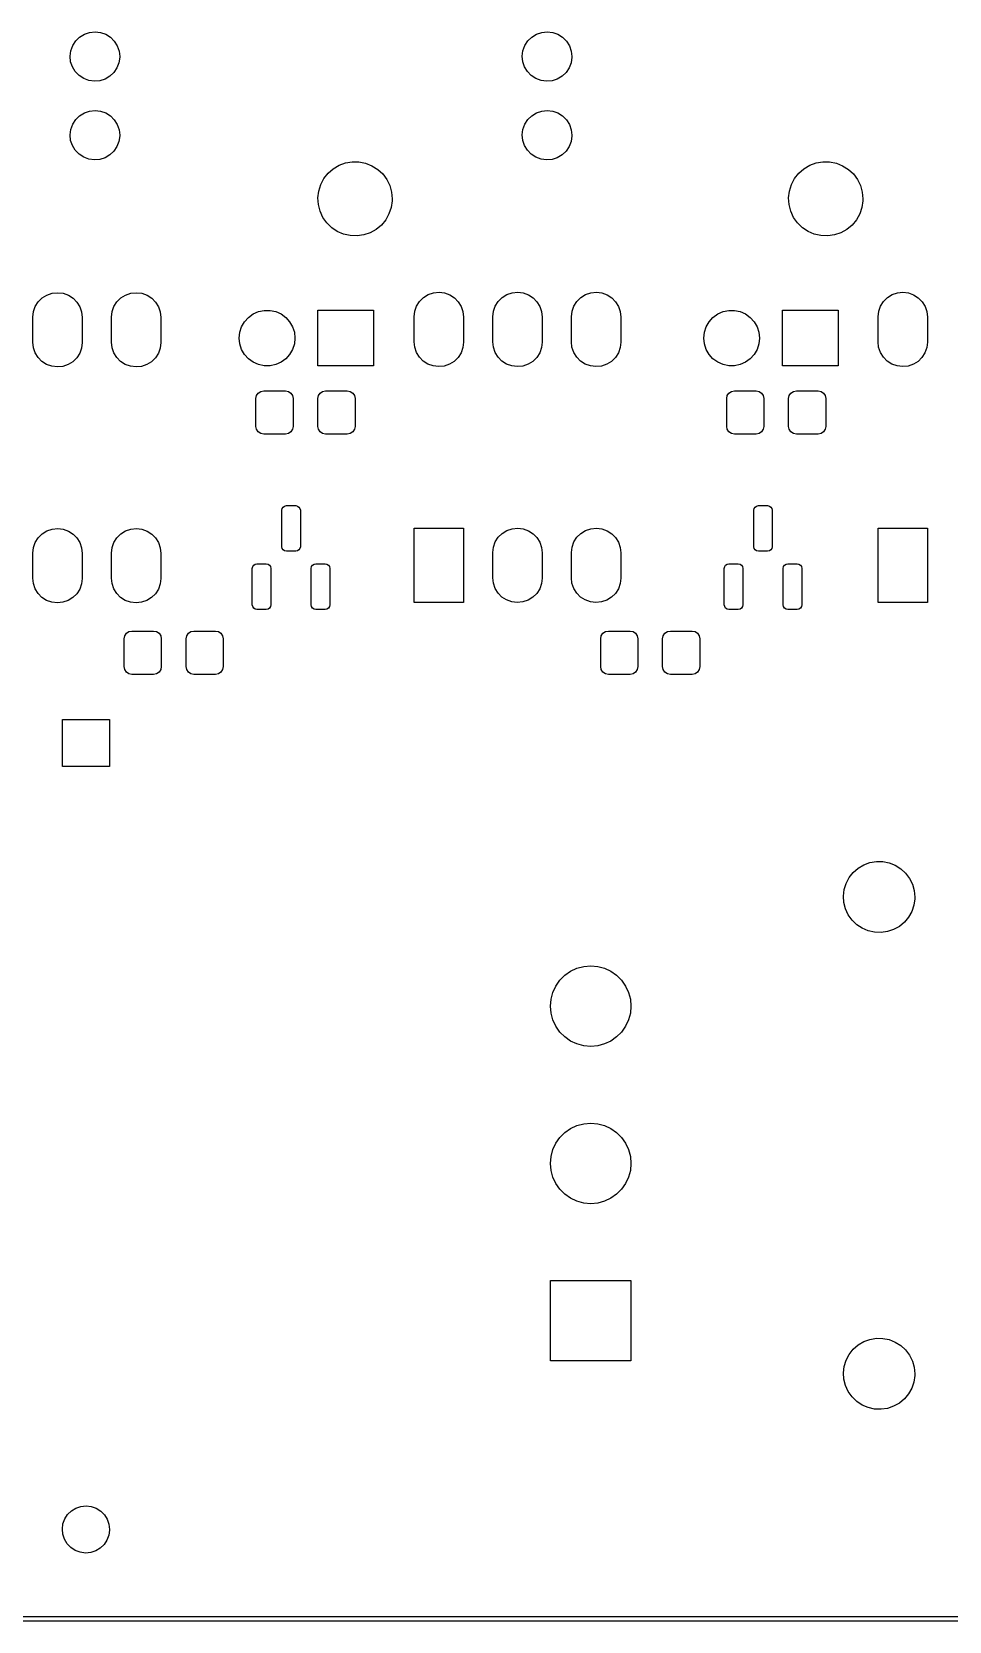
# Model space of a CAD drawing. Extents: x 10 to 287, y -200 to -10.
# Drawn here: x 119.6 to 149.2, y -122.3 to -71 of the extents above; entities that cross this region are included whole.
import ezdxf

# ---------------------------------------------------------------- set-up
doc = ezdxf.new("R2010")
doc.units = 0
doc.layers.add('BLACK', color=7, linetype='CONTINUOUS')

msp = doc.modelspace()

# ---------------------------------------------------------------- linework, layer by layer
at = {"layer": 'BLACK', "linetype": 'CONTINUOUS'}
for p, q in [((120.883, -71.4493), (120.98, -71.2994)), ((120.98, -71.2994), (121.107, -71.1746)), ((121.107, -71.1746), (121.259, -71.0811)), ((121.259, -71.0811), (121.428, -71.0237)), ((121.428, -71.0237), (121.606, -71.005)), ((121.606, -71.005), (121.783, -71.0261)), ((121.783, -71.0261), (121.951, -71.086)), ((121.951, -71.086), (122.101, -71.1815)), ((122.101, -71.1815), (122.227, -71.3081)), ((122.227, -71.3081), (122.321, -71.4593)), ((135.483, -71.4493), (135.58, -71.2994)), ((135.58, -71.2994), (135.707, -71.1746)), ((135.707, -71.1746), (135.859, -71.0811)), ((135.859, -71.0811), (136.028, -71.0237)), ((136.028, -71.0237), (136.206, -71.005)), ((136.206, -71.005), (136.383, -71.0261)), ((136.383, -71.0261), (136.551, -71.086)), ((136.551, -71.086), (136.701, -71.1815)), ((136.701, -71.1815), (136.827, -71.3081)), ((136.827, -71.3081), (136.921, -71.4593)), ((120.8, -71.7938), (120.822, -71.6169)), ((120.817, -71.9713), (120.8, -71.7938)), ((120.822, -71.6169), (120.883, -71.4493)), ((122.321, -71.4593), (122.38, -71.6278)), ((122.4, -71.8273), (122.375, -72.004)), ((122.38, -71.6278), (122.4, -71.805)), ((122.4, -71.805), (122.4, -71.8273)), ((135.4, -71.7938), (135.422, -71.6169)), ((135.417, -71.9713), (135.4, -71.7938)), ((135.422, -71.6169), (135.483, -71.4493)), ((136.921, -71.4593), (136.98, -71.6278)), ((137, -71.8273), (136.975, -72.004)), ((136.98, -71.6278), (137, -71.805)), ((137, -71.805), (137, -71.8273)), ((120.874, -72.1406), (120.817, -71.9713)), ((120.966, -72.2931), (120.874, -72.1406)), ((121.09, -72.4214), (120.966, -72.2931)), ((122.213, -72.3192), (122.084, -72.4422)), ((122.312, -72.1707), (122.213, -72.3192)), ((122.375, -72.004), (122.312, -72.1707)), ((135.474, -72.1406), (135.417, -71.9713)), ((135.566, -72.2931), (135.474, -72.1406)), ((135.69, -72.4214), (135.566, -72.2931)), ((136.813, -72.3192), (136.684, -72.4422)), ((136.912, -72.1707), (136.813, -72.3192)), ((136.975, -72.004), (136.912, -72.1707)), ((121.239, -72.5191), (121.09, -72.4214)), ((121.406, -72.5812), (121.239, -72.5191)), ((121.583, -72.6048), (121.406, -72.5812)), ((121.761, -72.5887), (121.583, -72.6048)), ((121.93, -72.5335), (121.761, -72.5887)), ((122.084, -72.4422), (121.93, -72.5335)), ((135.839, -72.5191), (135.69, -72.4214)), ((136.006, -72.5812), (135.839, -72.5191)), ((136.183, -72.6048), (136.006, -72.5812)), ((136.361, -72.5887), (136.183, -72.6048)), ((136.53, -72.5335), (136.361, -72.5887)), ((136.684, -72.4422), (136.53, -72.5335)), ((120.883, -73.9893), (120.98, -73.8394)), ((120.98, -73.8394), (121.107, -73.7146)), ((121.107, -73.7146), (121.259, -73.6211)), ((121.259, -73.6211), (121.428, -73.5637)), ((121.428, -73.5637), (121.606, -73.545)), ((121.606, -73.545), (121.783, -73.5661)), ((121.783, -73.5661), (121.951, -73.626)), ((121.951, -73.626), (122.101, -73.7215)), ((122.101, -73.7215), (122.227, -73.8481)), ((122.227, -73.8481), (122.321, -73.9993)), ((135.483, -73.9893), (135.58, -73.8394)), ((135.58, -73.8394), (135.707, -73.7146)), ((135.707, -73.7146), (135.859, -73.6211)), ((135.859, -73.6211), (136.028, -73.5637)), ((136.028, -73.5637), (136.206, -73.545)), ((136.206, -73.545), (136.383, -73.5661)), ((136.383, -73.5661), (136.551, -73.626)), ((136.551, -73.626), (136.701, -73.7215)), ((136.701, -73.7215), (136.827, -73.8481)), ((136.827, -73.8481), (136.921, -73.9993)), ((120.8, -74.3338), (120.822, -74.1569)), ((120.817, -74.5113), (120.8, -74.3338)), ((120.822, -74.1569), (120.883, -73.9893)), ((122.321, -73.9993), (122.38, -74.1678)), ((122.4, -74.3673), (122.375, -74.544)), ((122.38, -74.1678), (122.4, -74.345)), ((122.4, -74.345), (122.4, -74.3673)), ((135.4, -74.3338), (135.422, -74.1569)), ((135.417, -74.5113), (135.4, -74.3338)), ((135.422, -74.1569), (135.483, -73.9893)), ((136.921, -73.9993), (136.98, -74.1678)), ((137, -74.3673), (136.975, -74.544)), ((136.98, -74.1678), (137, -74.345)), ((137, -74.345), (137, -74.3673)), ((120.874, -74.6806), (120.817, -74.5113)), ((120.966, -74.8331), (120.874, -74.6806)), ((121.09, -74.9614), (120.966, -74.8331)), ((122.213, -74.8592), (122.084, -74.9822)), ((122.312, -74.7107), (122.213, -74.8592)), ((122.375, -74.544), (122.312, -74.7107)), ((135.474, -74.6806), (135.417, -74.5113)), ((135.566, -74.8331), (135.474, -74.6806)), ((135.69, -74.9614), (135.566, -74.8331)), ((136.813, -74.8592), (136.684, -74.9822)), ((136.912, -74.7107), (136.813, -74.8592)), ((136.975, -74.544), (136.912, -74.7107)), ((121.239, -75.0591), (121.09, -74.9614)), ((121.406, -75.1212), (121.239, -75.0591)), ((121.583, -75.1448), (121.406, -75.1212)), ((121.761, -75.1287), (121.583, -75.1448)), ((121.93, -75.0735), (121.761, -75.1287)), ((122.084, -74.9822), (121.93, -75.0735)), ((129.13, -75.574), (129.295, -75.4292)), ((129.295, -75.4292), (129.483, -75.3169)), ((129.483, -75.3169), (129.689, -75.2409)), ((129.689, -75.2409), (129.906, -75.2037)), ((129.906, -75.2037), (130.125, -75.2066)), ((130.125, -75.2066), (130.341, -75.2494)), ((130.341, -75.2494), (130.545, -75.3308)), ((130.545, -75.3308), (130.731, -75.448)), ((130.731, -75.448), (130.892, -75.597)), ((135.839, -75.0591), (135.69, -74.9614)), ((136.006, -75.1212), (135.839, -75.0591)), ((136.183, -75.1448), (136.006, -75.1212)), ((136.361, -75.1287), (136.183, -75.1448)), ((136.53, -75.0735), (136.361, -75.1287)), ((136.684, -74.9822), (136.53, -75.0735)), ((144.33, -75.574), (144.495, -75.4292)), ((144.495, -75.4292), (144.683, -75.3169)), ((144.683, -75.3169), (144.889, -75.2409)), ((144.889, -75.2409), (145.106, -75.2037)), ((145.106, -75.2037), (145.325, -75.2066)), ((145.325, -75.2066), (145.541, -75.2494)), ((145.541, -75.2494), (145.745, -75.3308)), ((145.745, -75.3308), (145.931, -75.448)), ((145.931, -75.448), (146.092, -75.597)), ((128.826, -76.1505), (128.891, -75.9408)), ((128.891, -75.9408), (128.994, -75.7464)), ((128.994, -75.7464), (129.13, -75.574)), ((130.892, -75.597), (131.023, -75.773)), ((131.023, -75.773), (131.12, -75.97)), ((131.12, -75.97), (131.18, -76.1813)), ((144.026, -76.1505), (144.091, -75.9408)), ((144.091, -75.9408), (144.194, -75.7464)), ((144.194, -75.7464), (144.33, -75.574)), ((146.092, -75.597), (146.223, -75.773)), ((146.223, -75.773), (146.32, -75.97)), ((146.32, -75.97), (146.38, -76.1813)), ((128.8, -76.3686), (128.826, -76.1505)), ((128.815, -76.5877), (128.8, -76.3686)), ((131.198, -76.4628), (131.167, -76.6801)), ((131.18, -76.1813), (131.2, -76.4)), ((131.2, -76.4), (131.198, -76.4628)), ((144, -76.3686), (144.026, -76.1505)), ((144.015, -76.5877), (144, -76.3686)), ((146.398, -76.4628), (146.367, -76.6801)), ((146.38, -76.1813), (146.4, -76.4)), ((146.4, -76.4), (146.398, -76.4628)), ((128.869, -76.8006), (128.815, -76.5877)), ((128.961, -77), (128.869, -76.8006)), ((129.088, -77.1793), (128.961, -77)), ((131.096, -76.8881), (130.989, -77.0797)), ((131.167, -76.6801), (131.096, -76.8881)), ((144.069, -76.8006), (144.015, -76.5877)), ((144.161, -77), (144.069, -76.8006)), ((144.288, -77.1793), (144.161, -77)), ((146.296, -76.8881), (146.189, -77.0797)), ((146.367, -76.6801), (146.296, -76.8881)), ((129.245, -77.3326), (129.088, -77.1793)), ((129.427, -77.4546), (129.245, -77.3326)), ((129.629, -77.5413), (129.427, -77.4546)), ((130.488, -77.4963), (130.28, -77.5668)), ((130.68, -77.389), (130.488, -77.4963)), ((130.849, -77.2485), (130.68, -77.389)), ((130.989, -77.0797), (130.849, -77.2485)), ((144.445, -77.3326), (144.288, -77.1793)), ((144.627, -77.4546), (144.445, -77.3326)), ((144.829, -77.5413), (144.627, -77.4546)), ((145.688, -77.4963), (145.48, -77.5668)), ((145.88, -77.389), (145.688, -77.4963)), ((146.049, -77.2485), (145.88, -77.389)), ((146.189, -77.0797), (146.049, -77.2485)), ((129.843, -77.5897), (129.629, -77.5413)), ((130.063, -77.5984), (129.843, -77.5897)), ((130.28, -77.5668), (130.063, -77.5984)), ((145.043, -77.5897), (144.829, -77.5413)), ((145.263, -77.5984), (145.043, -77.5897)), ((145.48, -77.5668), (145.263, -77.5984)), ((119.9, -79.6015), (120.052, -79.5081)), ((120.052, -79.5081), (120.221, -79.4506)), ((120.221, -79.4506), (120.398, -79.4319)), ((120.398, -79.4319), (120.575, -79.4531)), ((120.575, -79.4531), (120.743, -79.5129)), ((120.743, -79.5129), (120.894, -79.6085)), ((122.44, -79.6015), (122.592, -79.5081)), ((122.592, -79.5081), (122.761, -79.4506)), ((122.761, -79.4506), (122.938, -79.4319)), ((122.938, -79.4319), (123.115, -79.4531)), ((123.115, -79.4531), (123.283, -79.5129)), ((123.283, -79.5129), (123.434, -79.6085)), ((132.212, -79.5894), (132.364, -79.4959)), ((132.364, -79.4959), (132.533, -79.4385)), ((132.533, -79.4385), (132.711, -79.4198)), ((132.711, -79.4198), (132.888, -79.4409)), ((132.888, -79.4409), (133.056, -79.5008)), ((133.056, -79.5008), (133.206, -79.5963)), ((134.752, -79.5894), (134.904, -79.4959)), ((134.904, -79.4959), (135.073, -79.4385)), ((135.073, -79.4385), (135.251, -79.4198)), ((135.251, -79.4198), (135.428, -79.4409)), ((135.428, -79.4409), (135.596, -79.5008)), ((135.596, -79.5008), (135.746, -79.5963)), ((137.292, -79.5894), (137.444, -79.4959)), ((137.444, -79.4959), (137.613, -79.4385)), ((137.613, -79.4385), (137.791, -79.4198)), ((137.791, -79.4198), (137.968, -79.4409)), ((137.968, -79.4409), (138.136, -79.5008)), ((138.136, -79.5008), (138.286, -79.5963)), ((147.194, -79.5894), (147.346, -79.4959)), ((147.346, -79.4959), (147.514, -79.4385)), ((147.514, -79.4385), (147.692, -79.4198)), ((147.692, -79.4198), (147.869, -79.4409)), ((147.869, -79.4409), (148.037, -79.5008)), ((148.037, -79.5008), (148.188, -79.5963)), ((119.592, -80.2208), (119.615, -80.0438)), ((119.615, -80.0438), (119.676, -79.8762)), ((119.676, -79.8762), (119.772, -79.7263)), ((119.772, -79.7263), (119.9, -79.6015)), ((120.894, -79.6085), (121.019, -79.735)), ((121.019, -79.735), (121.114, -79.8863)), ((121.114, -79.8863), (121.172, -80.0547)), ((121.172, -80.0547), (121.192, -80.2319)), ((122.132, -80.2208), (122.155, -80.0438)), ((122.155, -80.0438), (122.216, -79.8762)), ((122.216, -79.8762), (122.312, -79.7263)), ((122.312, -79.7263), (122.44, -79.6015)), ((123.434, -79.6085), (123.559, -79.735)), ((123.559, -79.735), (123.654, -79.8863)), ((123.654, -79.8863), (123.712, -80.0547)), ((123.712, -80.0547), (123.732, -80.2319)), ((126.71, -80.1206), (126.882, -80.044)), ((126.882, -80.044), (127.066, -80.0049)), ((127.066, -80.0049), (127.254, -80.0049)), ((127.254, -80.0049), (127.438, -80.044)), ((127.438, -80.044), (127.61, -80.1206)), ((128.8, -81.8), (128.8, -80)), ((128.8, -80), (130.6, -80)), ((130.6, -80), (130.6, -81.8)), ((131.905, -80.2086), (131.927, -80.0317)), ((131.927, -80.0317), (131.988, -79.8641)), ((131.988, -79.8641), (132.085, -79.7142)), ((132.085, -79.7142), (132.212, -79.5894)), ((133.206, -79.5963), (133.332, -79.7229)), ((133.332, -79.7229), (133.426, -79.8741)), ((133.426, -79.8741), (133.485, -80.0426)), ((133.485, -80.0426), (133.505, -80.2198)), ((134.445, -80.2086), (134.467, -80.0317)), ((134.467, -80.0317), (134.528, -79.8641)), ((134.528, -79.8641), (134.625, -79.7142)), ((134.625, -79.7142), (134.752, -79.5894)), ((135.746, -79.5963), (135.872, -79.7229)), ((135.872, -79.7229), (135.966, -79.8741)), ((135.966, -79.8741), (136.025, -80.0426)), ((136.025, -80.0426), (136.045, -80.2198)), ((136.985, -80.2086), (137.007, -80.0317)), ((137.007, -80.0317), (137.068, -79.8641)), ((137.068, -79.8641), (137.165, -79.7142)), ((137.165, -79.7142), (137.292, -79.5894)), ((138.286, -79.5963), (138.412, -79.7229)), ((138.412, -79.7229), (138.506, -79.8741)), ((138.506, -79.8741), (138.565, -80.0426)), ((138.565, -80.0426), (138.585, -80.2198)), ((141.71, -80.1206), (141.882, -80.044)), ((141.882, -80.044), (142.066, -80.0049)), ((142.066, -80.0049), (142.254, -80.0049)), ((142.254, -80.0049), (142.438, -80.044)), ((142.438, -80.044), (142.61, -80.1206)), ((143.8, -81.8), (143.8, -80)), ((143.8, -80), (145.6, -80)), ((145.6, -80), (145.6, -81.8)), ((146.886, -80.2086), (146.909, -80.0317)), ((146.909, -80.0317), (146.97, -79.8641)), ((146.97, -79.8641), (147.066, -79.7142)), ((147.066, -79.7142), (147.194, -79.5894)), ((148.188, -79.5963), (148.313, -79.7229)), ((148.313, -79.7229), (148.408, -79.8741)), ((148.408, -79.8741), (148.466, -80.0426)), ((148.466, -80.0426), (148.486, -80.2198)), ((119.592, -80.2319), (119.592, -80.2208)), ((119.592, -81.0319), (119.592, -80.2319)), ((121.192, -80.2319), (121.192, -81.0319)), ((122.132, -80.2319), (122.132, -80.2208)), ((122.132, -81.0319), (122.132, -80.2319)), ((123.732, -80.2319), (123.732, -81.0319)), ((126.28, -80.7129), (126.338, -80.5339)), ((126.338, -80.5339), (126.432, -80.371)), ((126.432, -80.371), (126.558, -80.2312)), ((126.558, -80.2312), (126.71, -80.1206)), ((127.61, -80.1206), (127.762, -80.2312)), ((127.762, -80.2312), (127.888, -80.371)), ((127.888, -80.371), (127.982, -80.5339)), ((127.982, -80.5339), (128.04, -80.7129)), ((131.905, -80.2198), (131.905, -80.2086)), ((131.905, -81.0198), (131.905, -80.2198)), ((133.505, -80.2198), (133.505, -81.0198)), ((134.445, -80.2198), (134.445, -80.2086)), ((134.445, -81.0198), (134.445, -80.2198)), ((136.045, -80.2198), (136.045, -81.0198)), ((136.985, -80.2198), (136.985, -80.2086)), ((136.985, -81.0198), (136.985, -80.2198)), ((138.585, -80.2198), (138.585, -81.0198)), ((141.28, -80.7129), (141.338, -80.5339)), ((141.338, -80.5339), (141.432, -80.371)), ((141.432, -80.371), (141.558, -80.2312)), ((141.558, -80.2312), (141.71, -80.1206)), ((142.61, -80.1206), (142.762, -80.2312)), ((142.762, -80.2312), (142.888, -80.371)), ((142.888, -80.371), (142.982, -80.5339)), ((142.982, -80.5339), (143.04, -80.7129)), ((146.886, -80.2198), (146.886, -80.2086)), ((146.886, -81.0198), (146.886, -80.2198)), ((148.486, -80.2198), (148.486, -81.0198)), ((119.612, -81.2092), (119.592, -81.0319)), ((121.192, -81.0431), (121.17, -81.22)), ((121.192, -81.0319), (121.192, -81.0431)), ((122.152, -81.2092), (122.132, -81.0319)), ((123.732, -81.0431), (123.71, -81.22)), ((123.732, -81.0319), (123.732, -81.0431)), ((126.26, -80.9), (126.28, -80.7129)), ((126.28, -81.0871), (126.26, -80.9)), ((126.338, -81.2661), (126.28, -81.0871)), ((128.04, -81.0871), (127.982, -81.2661)), ((128.04, -80.7129), (128.06, -80.9)), ((128.06, -80.9), (128.04, -81.0871)), ((131.925, -81.197), (131.905, -81.0198)), ((133.505, -81.031), (133.483, -81.2079)), ((133.505, -81.0198), (133.505, -81.031)), ((134.465, -81.197), (134.445, -81.0198)), ((136.045, -81.031), (136.023, -81.2079)), ((136.045, -81.0198), (136.045, -81.031)), ((137.005, -81.197), (136.985, -81.0198)), ((138.585, -81.031), (138.563, -81.2079)), ((138.585, -81.0198), (138.585, -81.031)), ((141.26, -80.9), (141.28, -80.7129)), ((141.28, -81.0871), (141.26, -80.9)), ((141.338, -81.2661), (141.28, -81.0871)), ((143.04, -81.0871), (142.982, -81.2661)), ((143.04, -80.7129), (143.06, -80.9)), ((143.06, -80.9), (143.04, -81.0871)), ((146.906, -81.197), (146.886, -81.0198)), ((148.486, -81.031), (148.464, -81.2079)), ((148.486, -81.0198), (148.486, -81.031)), ((119.671, -81.3776), (119.612, -81.2092)), ((119.765, -81.5288), (119.671, -81.3776)), ((119.891, -81.6554), (119.765, -81.5288)), ((121.012, -81.5375), (120.885, -81.6623)), ((121.109, -81.3876), (121.012, -81.5375)), ((121.17, -81.22), (121.109, -81.3876)), ((122.211, -81.3776), (122.152, -81.2092)), ((122.305, -81.5288), (122.211, -81.3776)), ((122.431, -81.6554), (122.305, -81.5288)), ((123.552, -81.5375), (123.425, -81.6623)), ((123.649, -81.3876), (123.552, -81.5375)), ((123.71, -81.22), (123.649, -81.3876)), ((126.432, -81.429), (126.338, -81.2661)), ((126.558, -81.5688), (126.432, -81.429)), ((126.71, -81.6794), (126.558, -81.5688)), ((127.762, -81.5688), (127.61, -81.6794)), ((127.888, -81.429), (127.762, -81.5688)), ((127.982, -81.2661), (127.888, -81.429)), ((131.984, -81.3655), (131.925, -81.197)), ((132.078, -81.5167), (131.984, -81.3655)), ((132.204, -81.6433), (132.078, -81.5167)), ((133.325, -81.5254), (133.198, -81.6502)), ((133.422, -81.3755), (133.325, -81.5254)), ((133.483, -81.2079), (133.422, -81.3755)), ((134.524, -81.3655), (134.465, -81.197)), ((134.618, -81.5167), (134.524, -81.3655)), ((134.744, -81.6433), (134.618, -81.5167)), ((135.865, -81.5254), (135.738, -81.6502)), ((135.962, -81.3755), (135.865, -81.5254)), ((136.023, -81.2079), (135.962, -81.3755)), ((137.064, -81.3655), (137.005, -81.197)), ((137.158, -81.5167), (137.064, -81.3655)), ((137.284, -81.6433), (137.158, -81.5167)), ((138.405, -81.5254), (138.278, -81.6502)), ((138.502, -81.3755), (138.405, -81.5254)), ((138.563, -81.2079), (138.502, -81.3755)), ((141.432, -81.429), (141.338, -81.2661)), ((141.558, -81.5688), (141.432, -81.429)), ((141.71, -81.6794), (141.558, -81.5688)), ((142.762, -81.5688), (142.61, -81.6794)), ((142.888, -81.429), (142.762, -81.5688)), ((142.982, -81.2661), (142.888, -81.429)), ((146.965, -81.3655), (146.906, -81.197)), ((147.059, -81.5167), (146.965, -81.3655)), ((147.185, -81.6433), (147.059, -81.5167)), ((148.306, -81.5254), (148.179, -81.6502)), ((148.403, -81.3755), (148.306, -81.5254)), ((148.464, -81.2079), (148.403, -81.3755)), ((120.042, -81.751), (119.891, -81.6554)), ((120.21, -81.8108), (120.042, -81.751)), ((120.387, -81.8319), (120.21, -81.8108)), ((120.564, -81.8133), (120.387, -81.8319)), ((120.733, -81.7558), (120.564, -81.8133)), ((120.885, -81.6623), (120.733, -81.7558)), ((122.582, -81.751), (122.431, -81.6554)), ((122.75, -81.8108), (122.582, -81.751)), ((122.927, -81.8319), (122.75, -81.8108)), ((123.104, -81.8133), (122.927, -81.8319)), ((123.273, -81.7558), (123.104, -81.8133)), ((123.425, -81.6623), (123.273, -81.7558)), ((126.882, -81.756), (126.71, -81.6794)), ((127.066, -81.7951), (126.882, -81.756)), ((127.254, -81.7951), (127.066, -81.7951)), ((127.438, -81.756), (127.254, -81.7951)), ((127.61, -81.6794), (127.438, -81.756)), ((130.6, -81.8), (128.8, -81.8)), ((132.354, -81.7388), (132.204, -81.6433)), ((132.522, -81.7987), (132.354, -81.7388)), ((132.699, -81.8198), (132.522, -81.7987)), ((132.877, -81.8011), (132.699, -81.8198)), ((133.046, -81.7437), (132.877, -81.8011)), ((133.198, -81.6502), (133.046, -81.7437)), ((134.894, -81.7388), (134.744, -81.6433)), ((135.062, -81.7987), (134.894, -81.7388)), ((135.239, -81.8198), (135.062, -81.7987)), ((135.417, -81.8011), (135.239, -81.8198)), ((135.586, -81.7437), (135.417, -81.8011)), ((135.738, -81.6502), (135.586, -81.7437)), ((137.434, -81.7388), (137.284, -81.6433)), ((137.602, -81.7987), (137.434, -81.7388)), ((137.779, -81.8198), (137.602, -81.7987)), ((137.957, -81.8011), (137.779, -81.8198)), ((138.126, -81.7437), (137.957, -81.8011)), ((138.278, -81.6502), (138.126, -81.7437)), ((141.882, -81.756), (141.71, -81.6794)), ((142.066, -81.7951), (141.882, -81.756)), ((142.254, -81.7951), (142.066, -81.7951)), ((142.438, -81.756), (142.254, -81.7951)), ((142.61, -81.6794), (142.438, -81.756)), ((145.6, -81.8), (143.8, -81.8)), ((147.336, -81.7388), (147.185, -81.6433)), ((147.504, -81.7987), (147.336, -81.7388)), ((147.681, -81.8198), (147.504, -81.7987)), ((147.858, -81.8011), (147.681, -81.8198)), ((148.027, -81.7437), (147.858, -81.8011)), ((148.179, -81.6502), (148.027, -81.7437)), ((126.873, -82.6732), (126.954, -82.619)), ((126.954, -82.619), (127.05, -82.6)), ((127.05, -82.6), (127.75, -82.6)), ((127.75, -82.6), (127.846, -82.619)), ((127.846, -82.619), (127.927, -82.6732)), ((128.873, -82.6732), (128.954, -82.619)), ((128.954, -82.619), (129.05, -82.6)), ((129.05, -82.6), (129.75, -82.6)), ((129.75, -82.6), (129.846, -82.619)), ((129.846, -82.619), (129.927, -82.6732)), ((142.073, -82.6732), (142.154, -82.619)), ((142.154, -82.619), (142.25, -82.6)), ((142.25, -82.6), (142.95, -82.6)), ((142.95, -82.6), (143.046, -82.619)), ((143.046, -82.619), (143.127, -82.6732)), ((144.073, -82.6732), (144.154, -82.619)), ((144.154, -82.619), (144.25, -82.6)), ((144.25, -82.6), (144.95, -82.6)), ((144.95, -82.6), (145.046, -82.619)), ((145.046, -82.619), (145.127, -82.6732)), ((126.8, -82.85), (126.819, -82.7543)), ((126.8, -83.75), (126.8, -82.85)), ((126.819, -82.7543), (126.873, -82.6732)), ((127.927, -82.6732), (127.981, -82.7543)), ((127.981, -82.7543), (128, -82.85)), ((128, -82.85), (128, -83.75)), ((128.8, -82.85), (128.819, -82.7543)), ((128.8, -83.75), (128.8, -82.85)), ((128.819, -82.7543), (128.873, -82.6732)), ((129.927, -82.6732), (129.981, -82.7543)), ((129.981, -82.7543), (130, -82.85)), ((130, -82.85), (130, -83.75)), ((142, -82.85), (142.019, -82.7543)), ((142, -83.75), (142, -82.85)), ((142.019, -82.7543), (142.073, -82.6732)), ((143.127, -82.6732), (143.181, -82.7543)), ((143.181, -82.7543), (143.2, -82.85)), ((143.2, -82.85), (143.2, -83.75)), ((144, -82.85), (144.019, -82.7543)), ((144, -83.75), (144, -82.85)), ((144.019, -82.7543), (144.073, -82.6732)), ((145.127, -82.6732), (145.181, -82.7543)), ((145.181, -82.7543), (145.2, -82.85)), ((145.2, -82.85), (145.2, -83.75)), ((126.819, -83.8457), (126.8, -83.75)), ((126.873, -83.9268), (126.819, -83.8457)), ((126.954, -83.981), (126.873, -83.9268)), ((127.05, -84), (126.954, -83.981)), ((127.75, -84), (127.05, -84)), ((127.846, -83.981), (127.75, -84)), ((127.927, -83.9268), (127.846, -83.981)), ((127.981, -83.8457), (127.927, -83.9268)), ((128, -83.75), (127.981, -83.8457)), ((128.819, -83.8457), (128.8, -83.75)), ((128.873, -83.9268), (128.819, -83.8457)), ((128.954, -83.981), (128.873, -83.9268)), ((129.05, -84), (128.954, -83.981)), ((129.75, -84), (129.05, -84)), ((129.846, -83.981), (129.75, -84)), ((129.927, -83.9268), (129.846, -83.981)), ((129.981, -83.8457), (129.927, -83.9268)), ((130, -83.75), (129.981, -83.8457)), ((142.019, -83.8457), (142, -83.75)), ((142.073, -83.9268), (142.019, -83.8457)), ((142.154, -83.981), (142.073, -83.9268)), ((142.25, -84), (142.154, -83.981)), ((142.95, -84), (142.25, -84)), ((143.046, -83.981), (142.95, -84)), ((143.127, -83.9268), (143.046, -83.981)), ((143.181, -83.8457), (143.127, -83.9268)), ((143.2, -83.75), (143.181, -83.8457)), ((144.019, -83.8457), (144, -83.75)), ((144.073, -83.9268), (144.019, -83.8457)), ((144.154, -83.981), (144.073, -83.9268)), ((144.25, -84), (144.154, -83.981)), ((144.95, -84), (144.25, -84)), ((145.046, -83.981), (144.95, -84)), ((145.127, -83.9268), (145.046, -83.981)), ((145.181, -83.8457), (145.127, -83.9268)), ((145.2, -83.75), (145.181, -83.8457)), ((127.633, -86.4613), (127.645, -86.4039)), ((127.633, -87.6363), (127.633, -86.4613)), ((127.645, -86.4039), (127.677, -86.3553)), ((127.677, -86.3553), (127.726, -86.3228)), ((127.726, -86.3228), (127.783, -86.3113)), ((127.783, -86.3113), (128.083, -86.3113)), ((128.083, -86.3113), (128.141, -86.3228)), ((128.141, -86.3228), (128.189, -86.3553)), ((128.189, -86.3553), (128.222, -86.4039)), ((128.222, -86.4039), (128.233, -86.4613)), ((128.233, -86.4613), (128.233, -87.6363)), ((142.873, -86.4613), (142.885, -86.4039)), ((142.873, -87.6363), (142.873, -86.4613)), ((142.885, -86.4039), (142.917, -86.3553)), ((142.917, -86.3553), (142.966, -86.3228)), ((142.966, -86.3228), (143.023, -86.3113)), ((143.023, -86.3113), (143.323, -86.3113)), ((143.323, -86.3113), (143.381, -86.3228)), ((143.381, -86.3228), (143.429, -86.3553)), ((143.429, -86.3553), (143.462, -86.4039)), ((143.462, -86.4039), (143.473, -86.4613)), ((143.473, -86.4613), (143.473, -87.6363)), ((119.772, -87.3463), (119.9, -87.2215)), ((119.9, -87.2215), (120.052, -87.1281)), ((120.052, -87.1281), (120.221, -87.0706)), ((120.221, -87.0706), (120.398, -87.0519)), ((120.398, -87.0519), (120.575, -87.0731)), ((120.575, -87.0731), (120.743, -87.1329)), ((120.743, -87.1329), (120.894, -87.2285)), ((120.894, -87.2285), (121.019, -87.355)), ((122.312, -87.3463), (122.44, -87.2215)), ((122.44, -87.2215), (122.592, -87.1281)), ((122.592, -87.1281), (122.761, -87.0706)), ((122.761, -87.0706), (122.938, -87.0519)), ((122.938, -87.0519), (123.115, -87.0731)), ((123.115, -87.0731), (123.283, -87.1329)), ((123.283, -87.1329), (123.434, -87.2285)), ((123.434, -87.2285), (123.559, -87.355)), ((131.905, -89.4398), (131.905, -87.0398)), ((131.905, -87.0398), (133.505, -87.0398)), ((133.505, -87.0398), (133.505, -89.4398)), ((134.625, -87.3342), (134.752, -87.2094)), ((134.752, -87.2094), (134.904, -87.1159)), ((134.904, -87.1159), (135.073, -87.0585)), ((135.073, -87.0585), (135.251, -87.0398)), ((135.251, -87.0398), (135.428, -87.0609)), ((135.428, -87.0609), (135.596, -87.1208)), ((135.596, -87.1208), (135.746, -87.2163)), ((135.746, -87.2163), (135.872, -87.3429)), ((137.165, -87.3342), (137.292, -87.2094)), ((137.292, -87.2094), (137.444, -87.1159)), ((137.444, -87.1159), (137.613, -87.0585)), ((137.613, -87.0585), (137.791, -87.0398)), ((137.791, -87.0398), (137.968, -87.0609)), ((137.968, -87.0609), (138.136, -87.1208)), ((138.136, -87.1208), (138.286, -87.2163)), ((138.286, -87.2163), (138.412, -87.3429)), ((146.886, -89.4398), (146.886, -87.0398)), ((146.886, -87.0398), (148.486, -87.0398)), ((148.486, -87.0398), (148.486, -89.4398)), ((119.592, -87.8408), (119.615, -87.6638)), ((119.615, -87.6638), (119.676, -87.4962)), ((119.676, -87.4962), (119.772, -87.3463)), ((121.019, -87.355), (121.114, -87.5063)), ((121.114, -87.5063), (121.172, -87.6747)), ((121.172, -87.6747), (121.192, -87.8519)), ((122.132, -87.8408), (122.155, -87.6638)), ((122.155, -87.6638), (122.216, -87.4962)), ((122.216, -87.4962), (122.312, -87.3463)), ((123.559, -87.355), (123.654, -87.5063)), ((123.654, -87.5063), (123.712, -87.6747)), ((123.712, -87.6747), (123.732, -87.8519)), ((127.645, -87.6937), (127.633, -87.6363)), ((127.677, -87.7424), (127.645, -87.6937)), ((127.726, -87.7749), (127.677, -87.7424)), ((127.783, -87.7863), (127.726, -87.7749)), ((128.083, -87.7863), (127.783, -87.7863)), ((128.141, -87.7749), (128.083, -87.7863)), ((128.189, -87.7424), (128.141, -87.7749)), ((128.222, -87.6937), (128.189, -87.7424)), ((128.233, -87.6363), (128.222, -87.6937)), ((134.445, -87.8286), (134.467, -87.6517)), ((134.467, -87.6517), (134.528, -87.4841)), ((134.528, -87.4841), (134.625, -87.3342)), ((135.872, -87.3429), (135.966, -87.4941)), ((135.966, -87.4941), (136.025, -87.6626)), ((136.025, -87.6626), (136.045, -87.8398)), ((136.985, -87.8286), (137.007, -87.6517)), ((137.007, -87.6517), (137.068, -87.4841)), ((137.068, -87.4841), (137.165, -87.3342)), ((138.412, -87.3429), (138.506, -87.4941)), ((138.506, -87.4941), (138.565, -87.6626)), ((138.565, -87.6626), (138.585, -87.8398)), ((142.885, -87.6937), (142.873, -87.6363)), ((142.917, -87.7424), (142.885, -87.6937)), ((142.966, -87.7749), (142.917, -87.7424)), ((143.023, -87.7863), (142.966, -87.7749)), ((143.323, -87.7863), (143.023, -87.7863)), ((143.381, -87.7749), (143.323, -87.7863)), ((143.429, -87.7424), (143.381, -87.7749)), ((143.462, -87.6937), (143.429, -87.7424)), ((143.473, -87.6363), (143.462, -87.6937)), ((119.592, -87.8519), (119.592, -87.8408)), ((119.592, -88.6519), (119.592, -87.8519)), ((121.192, -87.8519), (121.192, -88.6519)), ((122.132, -87.8519), (122.132, -87.8408)), ((122.132, -88.6519), (122.132, -87.8519)), ((123.732, -87.8519), (123.732, -88.6519)), ((126.683, -88.3363), (126.695, -88.2789)), ((126.695, -88.2789), (126.727, -88.2303)), ((126.727, -88.2303), (126.776, -88.1978)), ((126.776, -88.1978), (126.833, -88.1863)), ((126.833, -88.1863), (127.133, -88.1863)), ((127.133, -88.1863), (127.191, -88.1978)), ((127.191, -88.1978), (127.239, -88.2303)), ((127.239, -88.2303), (127.272, -88.2789)), ((127.272, -88.2789), (127.283, -88.3363)), ((128.583, -88.3363), (128.595, -88.2789)), ((128.595, -88.2789), (128.627, -88.2303)), ((128.627, -88.2303), (128.676, -88.1978)), ((128.676, -88.1978), (128.733, -88.1863)), ((128.733, -88.1863), (129.033, -88.1863)), ((129.033, -88.1863), (129.091, -88.1978)), ((129.091, -88.1978), (129.139, -88.2303)), ((129.139, -88.2303), (129.172, -88.2789)), ((129.172, -88.2789), (129.183, -88.3363)), ((134.445, -87.8398), (134.445, -87.8286)), ((134.445, -88.6398), (134.445, -87.8398)), ((136.045, -87.8398), (136.045, -88.6398)), ((136.985, -87.8398), (136.985, -87.8286)), ((136.985, -88.6398), (136.985, -87.8398)), ((138.585, -87.8398), (138.585, -88.6398)), ((141.923, -88.3363), (141.935, -88.2789)), ((141.935, -88.2789), (141.967, -88.2303)), ((141.967, -88.2303), (142.016, -88.1978)), ((142.016, -88.1978), (142.073, -88.1863)), ((142.073, -88.1863), (142.373, -88.1863)), ((142.373, -88.1863), (142.431, -88.1978)), ((142.431, -88.1978), (142.479, -88.2303)), ((142.479, -88.2303), (142.512, -88.2789)), ((142.512, -88.2789), (142.523, -88.3363)), ((143.823, -88.3363), (143.835, -88.2789)), ((143.835, -88.2789), (143.867, -88.2303)), ((143.867, -88.2303), (143.916, -88.1978)), ((143.916, -88.1978), (143.973, -88.1863)), ((143.973, -88.1863), (144.273, -88.1863)), ((144.273, -88.1863), (144.331, -88.1978)), ((144.331, -88.1978), (144.379, -88.2303)), ((144.379, -88.2303), (144.412, -88.2789)), ((144.412, -88.2789), (144.423, -88.3363)), ((119.612, -88.8292), (119.592, -88.6519)), ((121.192, -88.6631), (121.17, -88.84)), ((121.192, -88.6519), (121.192, -88.6631)), ((122.152, -88.8292), (122.132, -88.6519)), ((123.732, -88.6631), (123.71, -88.84)), ((123.732, -88.6519), (123.732, -88.6631)), ((126.683, -89.5113), (126.683, -88.3363)), ((127.283, -88.3363), (127.283, -89.5113)), ((128.583, -89.5113), (128.583, -88.3363)), ((129.183, -88.3363), (129.183, -89.5113)), ((134.465, -88.817), (134.445, -88.6398)), ((134.524, -88.9855), (134.465, -88.817)), ((136.045, -88.651), (136.023, -88.8279)), ((136.045, -88.6398), (136.045, -88.651)), ((137.005, -88.817), (136.985, -88.6398)), ((137.064, -88.9855), (137.005, -88.817)), ((138.585, -88.651), (138.563, -88.8279)), ((138.585, -88.6398), (138.585, -88.651)), ((141.923, -89.5113), (141.923, -88.3363)), ((142.523, -88.3363), (142.523, -89.5113)), ((143.823, -89.5113), (143.823, -88.3363)), ((144.423, -88.3363), (144.423, -89.5113)), ((119.671, -88.9976), (119.612, -88.8292)), ((119.765, -89.1488), (119.671, -88.9976)), ((119.891, -89.2754), (119.765, -89.1488)), ((120.042, -89.371), (119.891, -89.2754)), ((120.885, -89.2823), (120.733, -89.3758)), ((121.012, -89.1575), (120.885, -89.2823)), ((121.109, -89.0076), (121.012, -89.1575)), ((121.17, -88.84), (121.109, -89.0076)), ((122.211, -88.9976), (122.152, -88.8292)), ((122.305, -89.1488), (122.211, -88.9976)), ((122.431, -89.2754), (122.305, -89.1488)), ((122.582, -89.371), (122.431, -89.2754)), ((123.425, -89.2823), (123.273, -89.3758)), ((123.552, -89.1575), (123.425, -89.2823)), ((123.649, -89.0076), (123.552, -89.1575)), ((123.71, -88.84), (123.649, -89.0076)), ((134.618, -89.1367), (134.524, -88.9855)), ((134.744, -89.2633), (134.618, -89.1367)), ((134.894, -89.3588), (134.744, -89.2633)), ((135.738, -89.2702), (135.586, -89.3637)), ((135.865, -89.1454), (135.738, -89.2702)), ((135.962, -88.9955), (135.865, -89.1454)), ((136.023, -88.8279), (135.962, -88.9955)), ((137.158, -89.1367), (137.064, -88.9855)), ((137.284, -89.2633), (137.158, -89.1367)), ((137.434, -89.3588), (137.284, -89.2633)), ((138.278, -89.2702), (138.126, -89.3637)), ((138.405, -89.1454), (138.278, -89.2702)), ((138.502, -88.9955), (138.405, -89.1454)), ((138.563, -88.8279), (138.502, -88.9955)), ((120.21, -89.4308), (120.042, -89.371)), ((120.387, -89.4519), (120.21, -89.4308)), ((120.564, -89.4333), (120.387, -89.4519)), ((120.733, -89.3758), (120.564, -89.4333)), ((122.75, -89.4308), (122.582, -89.371)), ((122.927, -89.4519), (122.75, -89.4308)), ((123.104, -89.4333), (122.927, -89.4519)), ((123.273, -89.3758), (123.104, -89.4333)), ((126.695, -89.5687), (126.683, -89.5113)), ((126.727, -89.6174), (126.695, -89.5687)), ((126.776, -89.6499), (126.727, -89.6174)), ((126.833, -89.6613), (126.776, -89.6499)), ((127.133, -89.6613), (126.833, -89.6613)), ((127.191, -89.6499), (127.133, -89.6613)), ((127.239, -89.6174), (127.191, -89.6499)), ((127.272, -89.5687), (127.239, -89.6174)), ((127.283, -89.5113), (127.272, -89.5687)), ((128.595, -89.5687), (128.583, -89.5113)), ((128.627, -89.6174), (128.595, -89.5687)), ((128.676, -89.6499), (128.627, -89.6174)), ((128.733, -89.6613), (128.676, -89.6499)), ((129.033, -89.6613), (128.733, -89.6613)), ((129.091, -89.6499), (129.033, -89.6613)), ((129.139, -89.6174), (129.091, -89.6499)), ((129.172, -89.5687), (129.139, -89.6174)), ((129.183, -89.5113), (129.172, -89.5687)), ((133.505, -89.4398), (131.905, -89.4398)), ((135.062, -89.4187), (134.894, -89.3588)), ((135.239, -89.4398), (135.062, -89.4187)), ((135.417, -89.4211), (135.239, -89.4398)), ((135.586, -89.3637), (135.417, -89.4211)), ((137.602, -89.4187), (137.434, -89.3588)), ((137.779, -89.4398), (137.602, -89.4187)), ((137.957, -89.4211), (137.779, -89.4398)), ((138.126, -89.3637), (137.957, -89.4211)), ((141.935, -89.5687), (141.923, -89.5113)), ((141.967, -89.6174), (141.935, -89.5687)), ((142.016, -89.6499), (141.967, -89.6174)), ((142.073, -89.6613), (142.016, -89.6499)), ((142.373, -89.6613), (142.073, -89.6613)), ((142.431, -89.6499), (142.373, -89.6613)), ((142.479, -89.6174), (142.431, -89.6499)), ((142.512, -89.5687), (142.479, -89.6174)), ((142.523, -89.5113), (142.512, -89.5687)), ((143.835, -89.5687), (143.823, -89.5113)), ((143.867, -89.6174), (143.835, -89.5687)), ((143.916, -89.6499), (143.867, -89.6174)), ((143.973, -89.6613), (143.916, -89.6499)), ((144.273, -89.6613), (143.973, -89.6613)), ((144.331, -89.6499), (144.273, -89.6613)), ((144.379, -89.6174), (144.331, -89.6499)), ((144.412, -89.5687), (144.379, -89.6174)), ((144.423, -89.5113), (144.412, -89.5687)), ((148.486, -89.4398), (146.886, -89.4398)), ((122.544, -90.6121), (122.564, -90.5164)), ((122.544, -91.5121), (122.544, -90.6121)), ((122.564, -90.5164), (122.618, -90.4353)), ((122.618, -90.4353), (122.699, -90.3811)), ((122.699, -90.3811), (122.794, -90.3621)), ((122.794, -90.3621), (123.494, -90.3621)), ((123.494, -90.3621), (123.59, -90.3811)), ((123.59, -90.3811), (123.671, -90.4353)), ((123.671, -90.4353), (123.725, -90.5164)), ((123.725, -90.5164), (123.744, -90.6121)), ((123.744, -90.6121), (123.744, -91.5121)), ((124.544, -90.6121), (124.564, -90.5164)), ((124.544, -91.5121), (124.544, -90.6121)), ((124.564, -90.5164), (124.618, -90.4353)), ((124.618, -90.4353), (124.699, -90.3811)), ((124.699, -90.3811), (124.794, -90.3621)), ((124.794, -90.3621), (125.494, -90.3621)), ((125.494, -90.3621), (125.59, -90.3811)), ((125.59, -90.3811), (125.671, -90.4353)), ((125.671, -90.4353), (125.725, -90.5164)), ((125.725, -90.5164), (125.744, -90.6121)), ((125.744, -90.6121), (125.744, -91.5121)), ((137.931, -90.6121), (137.95, -90.5164)), ((137.931, -91.5121), (137.931, -90.6121)), ((137.95, -90.5164), (138.004, -90.4353)), ((138.004, -90.4353), (138.086, -90.3811)), ((138.086, -90.3811), (138.181, -90.3621)), ((138.181, -90.3621), (138.881, -90.3621)), ((138.881, -90.3621), (138.977, -90.3811)), ((138.977, -90.3811), (139.058, -90.4353)), ((139.058, -90.4353), (139.112, -90.5164)), ((139.112, -90.5164), (139.131, -90.6121)), ((139.131, -90.6121), (139.131, -91.5121)), ((139.931, -90.6121), (139.95, -90.5164)), ((139.931, -91.5121), (139.931, -90.6121)), ((139.95, -90.5164), (140.004, -90.4353)), ((140.004, -90.4353), (140.086, -90.3811)), ((140.086, -90.3811), (140.181, -90.3621)), ((140.181, -90.3621), (140.881, -90.3621)), ((140.881, -90.3621), (140.977, -90.3811)), ((140.977, -90.3811), (141.058, -90.4353)), ((141.058, -90.4353), (141.112, -90.5164)), ((141.112, -90.5164), (141.131, -90.6121)), ((141.131, -90.6121), (141.131, -91.5121)), ((122.564, -91.6077), (122.544, -91.5121)), ((122.618, -91.6888), (122.564, -91.6077)), ((122.699, -91.743), (122.618, -91.6888)), ((122.794, -91.7621), (122.699, -91.743)), ((123.494, -91.7621), (122.794, -91.7621)), ((123.59, -91.743), (123.494, -91.7621)), ((123.671, -91.6888), (123.59, -91.743)), ((123.725, -91.6077), (123.671, -91.6888)), ((123.744, -91.5121), (123.725, -91.6077)), ((124.564, -91.6077), (124.544, -91.5121)), ((124.618, -91.6888), (124.564, -91.6077)), ((124.699, -91.743), (124.618, -91.6888)), ((124.794, -91.7621), (124.699, -91.743)), ((125.494, -91.7621), (124.794, -91.7621)), ((125.59, -91.743), (125.494, -91.7621)), ((125.671, -91.6888), (125.59, -91.743)), ((125.725, -91.6077), (125.671, -91.6888)), ((125.744, -91.5121), (125.725, -91.6077)), ((137.95, -91.6077), (137.931, -91.5121)), ((138.004, -91.6888), (137.95, -91.6077)), ((138.086, -91.743), (138.004, -91.6888)), ((138.181, -91.7621), (138.086, -91.743)), ((138.881, -91.7621), (138.181, -91.7621)), ((138.977, -91.743), (138.881, -91.7621)), ((139.058, -91.6888), (138.977, -91.743)), ((139.112, -91.6077), (139.058, -91.6888)), ((139.131, -91.5121), (139.112, -91.6077)), ((139.95, -91.6077), (139.931, -91.5121)), ((140.004, -91.6888), (139.95, -91.6077)), ((140.086, -91.743), (140.004, -91.6888)), ((140.181, -91.7621), (140.086, -91.743)), ((140.881, -91.7621), (140.181, -91.7621)), ((140.977, -91.743), (140.881, -91.7621)), ((141.058, -91.6888), (140.977, -91.743)), ((141.112, -91.6077), (141.058, -91.6888)), ((141.131, -91.5121), (141.112, -91.6077)), ((120.548, -94.742), (120.548, -93.218)), ((120.548, -93.218), (122.072, -93.218)), ((122.072, -93.218), (122.072, -94.742)), ((122.072, -94.742), (120.548, -94.742)), ((146.089, -98.1609), (146.247, -98.0222)), ((146.247, -98.0222), (146.428, -97.9146)), ((146.428, -97.9146), (146.626, -97.8417)), ((146.626, -97.8417), (146.833, -97.8061)), ((146.833, -97.8061), (147.044, -97.8088)), ((147.044, -97.8088), (147.25, -97.8499)), ((147.25, -97.8499), (147.445, -97.9279)), ((147.445, -97.9279), (147.623, -98.0402)), ((147.623, -98.0402), (147.778, -98.183)), ((145.798, -98.7134), (145.861, -98.5125)), ((145.861, -98.5125), (145.959, -98.3262)), ((145.959, -98.3262), (146.089, -98.1609)), ((147.778, -98.183), (147.904, -98.3517)), ((147.904, -98.3517), (147.997, -98.5404)), ((147.997, -98.5404), (148.054, -98.743)), ((145.774, -98.9224), (145.798, -98.7134)), ((145.788, -99.1324), (145.774, -98.9224)), ((148.072, -99.0127), (148.042, -99.221)), ((148.054, -98.743), (148.073, -98.9525)), ((148.073, -98.9525), (148.072, -99.0127)), ((145.839, -99.3364), (145.788, -99.1324)), ((145.927, -99.5275), (145.839, -99.3364)), ((146.049, -99.6994), (145.927, -99.5275)), ((147.974, -99.4203), (147.871, -99.6039)), ((148.042, -99.221), (147.974, -99.4203)), ((146.2, -99.8463), (146.049, -99.6994)), ((146.375, -99.9632), (146.2, -99.8463)), ((146.568, -100.046), (146.375, -99.9632)), ((146.773, -100.093), (146.568, -100.046)), ((146.984, -100.101), (146.773, -100.093)), ((147.192, -100.071), (146.984, -100.101)), ((147.391, -100.003), (147.192, -100.071)), ((147.575, -99.9003), (147.391, -100.003)), ((147.737, -99.7657), (147.575, -99.9003)), ((147.871, -99.6039), (147.737, -99.7657)), ((136.483, -101.828), (136.613, -101.642)), ((136.613, -101.642), (136.773, -101.482)), ((136.773, -101.482), (136.959, -101.352)), ((136.959, -101.352), (137.164, -101.256)), ((137.164, -101.256), (137.383, -101.198)), ((137.383, -101.198), (137.609, -101.178)), ((137.609, -101.178), (137.834, -101.198)), ((137.834, -101.198), (138.053, -101.256)), ((138.053, -101.256), (138.259, -101.352)), ((138.259, -101.352), (138.444, -101.482)), ((138.444, -101.482), (138.604, -101.642)), ((138.604, -101.642), (138.734, -101.828)), ((136.328, -102.252), (136.387, -102.033)), ((136.387, -102.033), (136.483, -101.828)), ((138.734, -101.828), (138.83, -102.033)), ((138.83, -102.033), (138.889, -102.252)), ((136.309, -102.478), (136.328, -102.252)), ((136.328, -102.704), (136.309, -102.478)), ((138.889, -102.252), (138.909, -102.478)), ((138.909, -102.478), (138.889, -102.704)), ((136.387, -102.922), (136.328, -102.704)), ((136.483, -103.128), (136.387, -102.922)), ((136.613, -103.313), (136.483, -103.128)), ((138.734, -103.128), (138.604, -103.313)), ((138.83, -102.922), (138.734, -103.128)), ((138.889, -102.704), (138.83, -102.922)), ((136.773, -103.474), (136.613, -103.313)), ((136.959, -103.604), (136.773, -103.474)), ((137.164, -103.699), (136.959, -103.604)), ((137.383, -103.758), (137.164, -103.699)), ((138.053, -103.699), (137.834, -103.758)), ((138.259, -103.604), (138.053, -103.699)), ((138.444, -103.474), (138.259, -103.604)), ((138.604, -103.313), (138.444, -103.474)), ((137.609, -103.778), (137.383, -103.758)), ((137.834, -103.758), (137.609, -103.778)), ((137.383, -106.278), (137.609, -106.258)), ((137.609, -106.258), (137.834, -106.278)), ((136.483, -106.908), (136.613, -106.722)), ((136.613, -106.722), (136.773, -106.562)), ((136.773, -106.562), (136.959, -106.432)), ((136.959, -106.432), (137.164, -106.336)), ((137.164, -106.336), (137.383, -106.278)), ((137.834, -106.278), (138.053, -106.336)), ((138.053, -106.336), (138.259, -106.432)), ((138.259, -106.432), (138.444, -106.562)), ((138.444, -106.562), (138.604, -106.722)), ((138.604, -106.722), (138.734, -106.908)), ((136.328, -107.332), (136.387, -107.113)), ((136.387, -107.113), (136.483, -106.908)), ((138.734, -106.908), (138.83, -107.113)), ((138.83, -107.113), (138.889, -107.332)), ((136.309, -107.558), (136.328, -107.332)), ((136.328, -107.784), (136.309, -107.558)), ((136.387, -108.002), (136.328, -107.784)), ((138.889, -107.784), (138.83, -108.002)), ((138.889, -107.332), (138.909, -107.558)), ((138.909, -107.558), (138.889, -107.784)), ((136.483, -108.208), (136.387, -108.002)), ((136.613, -108.393), (136.483, -108.208)), ((138.734, -108.208), (138.604, -108.393)), ((138.83, -108.002), (138.734, -108.208)), ((136.773, -108.554), (136.613, -108.393)), ((136.959, -108.684), (136.773, -108.554)), ((137.164, -108.779), (136.959, -108.684)), ((137.383, -108.838), (137.164, -108.779)), ((137.609, -108.858), (137.383, -108.838)), ((137.834, -108.838), (137.609, -108.858)), ((138.053, -108.779), (137.834, -108.838)), ((138.259, -108.684), (138.053, -108.779)), ((138.444, -108.554), (138.259, -108.684)), ((138.604, -108.393), (138.444, -108.554)), ((136.309, -113.938), (136.309, -111.338)), ((136.309, -111.338), (138.909, -111.338)), ((138.909, -111.338), (138.909, -113.938)), ((146.089, -113.561), (146.247, -113.422)), ((146.247, -113.422), (146.428, -113.315)), ((146.428, -113.315), (146.626, -113.242)), ((146.626, -113.242), (146.833, -113.206)), ((146.833, -113.206), (147.044, -113.209)), ((147.044, -113.209), (147.25, -113.25)), ((147.25, -113.25), (147.445, -113.328)), ((147.445, -113.328), (147.623, -113.44)), ((147.623, -113.44), (147.778, -113.583)), ((138.909, -113.938), (136.309, -113.938)), ((145.798, -114.113), (145.861, -113.912)), ((145.861, -113.912), (145.959, -113.726)), ((145.959, -113.726), (146.089, -113.561)), ((147.778, -113.583), (147.904, -113.752)), ((147.904, -113.752), (147.997, -113.94)), ((147.997, -113.94), (148.054, -114.143)), ((145.774, -114.322), (145.798, -114.113)), ((145.788, -114.532), (145.774, -114.322)), ((148.072, -114.413), (148.042, -114.621)), ((148.054, -114.143), (148.073, -114.353)), ((148.073, -114.353), (148.072, -114.413)), ((145.839, -114.736), (145.788, -114.532)), ((145.927, -114.928), (145.839, -114.736)), ((146.049, -115.099), (145.927, -114.928)), ((147.974, -114.82), (147.871, -115.004)), ((148.042, -114.621), (147.974, -114.82)), ((146.2, -115.246), (146.049, -115.099)), ((146.375, -115.363), (146.2, -115.246)), ((146.568, -115.446), (146.375, -115.363)), ((146.773, -115.493), (146.568, -115.446)), ((146.984, -115.501), (146.773, -115.493)), ((147.192, -115.471), (146.984, -115.501)), ((147.391, -115.403), (147.192, -115.471)), ((147.575, -115.3), (147.391, -115.403)), ((147.737, -115.166), (147.575, -115.3)), ((147.871, -115.004), (147.737, -115.166)), ((120.569, -119.201), (120.627, -119.041)), ((120.627, -119.041), (120.719, -118.898)), ((120.719, -118.898), (120.841, -118.78)), ((120.841, -118.78), (120.986, -118.691)), ((120.986, -118.691), (121.146, -118.636)), ((121.146, -118.636), (121.315, -118.618)), ((121.315, -118.618), (121.484, -118.638)), ((121.484, -118.638), (121.644, -118.695)), ((121.644, -118.695), (121.787, -118.786)), ((121.787, -118.786), (121.907, -118.907)), ((121.907, -118.907), (121.997, -119.051)), ((121.997, -119.051), (122.053, -119.211)), ((120.548, -119.369), (120.569, -119.201)), ((120.565, -119.538), (120.548, -119.369)), ((120.618, -119.7), (120.565, -119.538)), ((122.048, -119.57), (121.988, -119.728)), ((122.072, -119.401), (122.048, -119.57)), ((122.053, -119.211), (122.072, -119.38)), ((122.072, -119.38), (122.072, -119.401)), ((120.706, -119.845), (120.618, -119.7)), ((120.824, -119.967), (120.706, -119.845)), ((120.966, -120.06), (120.824, -119.967)), ((121.126, -120.119), (120.966, -120.06)), ((121.294, -120.142), (121.126, -120.119)), ((121.463, -120.126), (121.294, -120.142)), ((121.625, -120.074), (121.463, -120.126)), ((121.771, -119.987), (121.625, -120.074)), ((121.894, -119.87), (121.771, -119.987)), ((121.988, -119.728), (121.894, -119.87)), ((206.846, -122.345), (33.4909, -122.345)), ((33.5659, -122.195), (206.771, -122.195))]:
    msp.add_line(p, q, dxfattribs=at)

doc.saveas('drawing.dxf')
